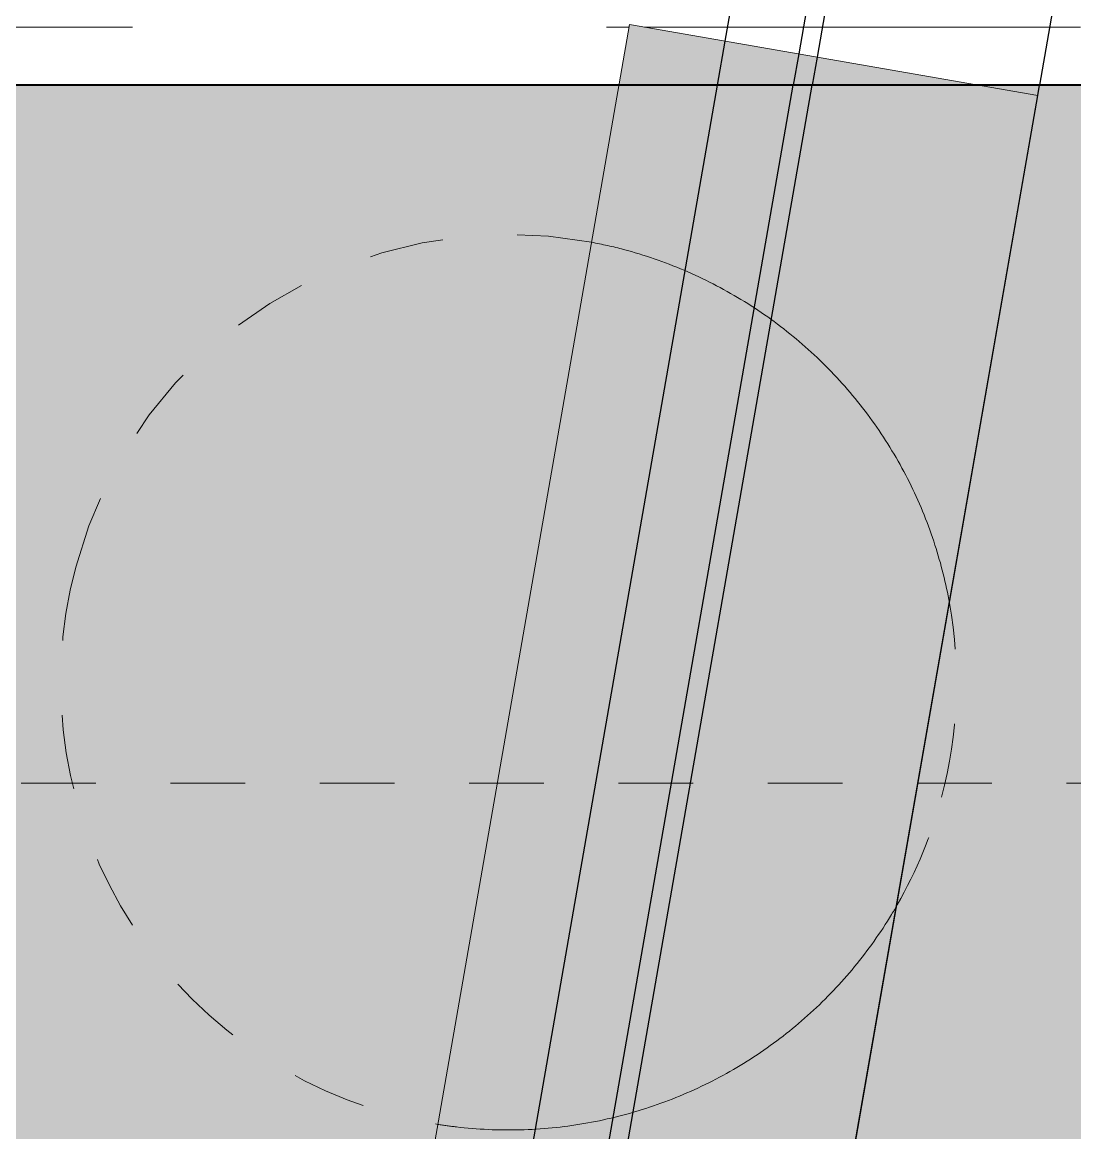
# Model space of a CAD drawing. Header units: metres. Extents: x -355 to -223, y 3 to 561.
# Drawn here: x -270.381 to -268.971, y 544.65 to 546.138 of the extents above; entities that cross this region are included whole.
import ezdxf

# ---------------------------------------------------------------- set-up
doc = ezdxf.new("R2010")
doc.units = ezdxf.units.M
doc.linetypes.add('JacobsDash', pattern=[0.0045, 0.003, -0.0015])
doc.linetypes.add('JacobsGridLine', pattern=[0.0145, 0.01, -0.001, 0.0025, -0.001])
for name, color, linetype, lineweight in [('A-DETL', 7, 'Continuous', 13), ('A-DETL-GENF', 7, 'Continuous', 9), ('S-BEAM', 7, 'Continuous', 40), ('S-FNDN-HDLN', 7, 'JacobsDash', 15), ('S-GRID', 7, 'Continuous', 9)]:
    doc.layers.add(name, color=color, linetype=linetype, lineweight=lineweight)

# ---------------------------------------------------------------- blocks, each defined once
blk = doc.blocks.new('T2DPAA-T2D-C3S-RW-M2D-100010_dwg-40802999-DRG-2873035 - CONSTRUCTION SEQUENCE STAGE A9')
at = {"color": 254, "lineweight": 25, "true_color": 0xe7e7e7}
for p, q in [((53.5803, -598.5649), (53.6401, -598.5597)), ((52.1169, -598.6929), (53.5803, -598.5649)), ((52.1428, -598.7911), (53.6063, -598.663)), ((53.6488, -598.6593), (53.6063, -598.663)), ((52.1493, -598.8156), (53.6128, -598.6875)), ((53.651, -598.6842), (53.6128, -598.6875)), ((52.2273, -599.1099), (53.6771, -598.9831))]:
    blk.add_line(p, q, dxfattribs=at)
at = {"color": 254, "lineweight": 25, "true_color": 0xd0d0d0}
blk.add_line((53.6771, -598.9831), (53.6911, -598.9818), dxfattribs=at)
at = {"color": 254, "lineweight": 25, "true_color": 0xd0d0d0, "flags": 128}
for points in [[(54.5501, -592.6044), (54.8079, -593.5706), (54.8714, -593.8088), (55.5793, -596.4626), (55.6383, -596.7926), (55.6413, -597.1278), (55.5882, -597.4589), (55.5723, -597.5193), (55.473, -597.7936), (55.3006, -598.1029), (55.0771, -598.3761), (54.8074, -598.607), (54.502, -598.7861), (54.2318, -598.8906), (54.1698, -598.9085), (53.8212, -598.9705), (53.6911, -598.9818)], [(53.6401, -598.5597), (53.7842, -598.5471), (54.0537, -598.4992)], [(54.0799, -598.5957), (53.7929, -598.6467), (53.6488, -598.6593)], [(54.0863, -598.6198), (53.7951, -598.6716), (53.651, -598.6842)]]:
    blk.add_lwpolyline(points, dxfattribs=at)
blk = doc.blocks.new('T2DPAA-T2D-PWC-RW-M2D-100010_RoadDesign_rvt-1-DRG-2873035 - CONSTRUCTION SEQUENCE STAGE A9')
at = {"color": 254, "lineweight": 25, "true_color": 0xd0d0d0, "rotation": 75.11694444444437}
blk.add_blockref('T2DPAA-T2D-C3S-RW-M2D-100010_dwg-40802999-DRG-2873035 - CONSTRUCTION SEQUENCE STAGE A9', (-1722.337, 648.0105), dxfattribs=at)

msp = doc.modelspace()

# ---------------------------------------------------------------- hatches: boundary and pattern name
at = {"layer": 'A-DETL-GENF'}
h = msp.add_hatch(dxfattribs=at)
h.set_pattern_fill('FP_7', color=256, style=0, pattern_type=2)
h.set_pattern_definition([(0, (-512.804, -694.024), (0.635, 0.635), [0.635, -0.635])])
h.paths.add_polyline_path([(-258.6145, 546.0535), (-250.2397, 546.0536), (-250.2285, 546.1178), (-249.8604, 546.0536), (-244.3991, 546.0535), (-244.4061, 549.0535), (-275.1807, 549.0535), (-275.1807, 546.0536), (-269.5818, 546.0536), (-269.5676, 546.1351), (-269.0999, 546.0536), (-258.6145, 546.0536)])
at = {"layer": 'A-DETL-GENF', "true_color": 0xf1f1f1, "transparency": 33554611}
h = msp.add_hatch(color=7, dxfattribs=at)
h.paths.add_polyline_path([(-275.7078, 507.6577), (-275.6952, 507.7298), (-276.1266, 507.7306), (-276.005, 507.7094)])
h.paths.add_polyline_path([(-269.5818, 546.0536), (-269.0999, 546.0536), (-269.5676, 546.1351), (-269.5818, 546.0536)])
h = msp.add_hatch(color=7, dxfattribs=at)
h.paths.add_polyline_path([(-275.6952, 507.7298), (-275.443, 509.1777), (-276.0062, 509.1782), (-276.2546, 507.7529), (-276.1266, 507.7306)])
h.paths.add_polyline_path([(-269.2706, 544.606), (-269.0208, 546.0398), (-269.0999, 546.0536), (-269.5818, 546.0536), (-269.8339, 544.6066), (-269.6661, 544.6064)])
at = {"layer": 'S-BEAM', "true_color": 0xc0c0c0}
h = msp.add_hatch(color=9, dxfattribs=at)
h.paths.add_polyline_path([(-275.1814, 544.6136), (-269.8326, 544.6136), (-269.5818, 546.0536), (-275.1814, 546.0536), (-275.1814, 544.8182)])
h.paths.add_polyline_path([(-269.2693, 544.6136), (-261.9828, 544.6136), (-261.9828, 546.0536), (-269.0999, 546.0536), (-269.0208, 546.0398), (-269.2336, 544.8182)])

# ---------------------------------------------------------------- linework, layer by layer
at = {"layer": 'A-DETL', "color": 252, "lineweight": 15, "true_color": 0x888888}
for p, q in [((-269.5676, 546.1351), (-276.2546, 507.7529)), ((-269.0208, 546.0398), (-269.5676, 546.1351)), ((-275.7078, 507.6577), (-269.0208, 546.0398))]:
    msp.add_line(p, q, dxfattribs=at)
at = {"layer": 'A-DETL', "lineweight": 15}
for p, q in [((-275.1807, 546.0535), (-269.5818, 546.0535)), ((-269.0991, 546.0535), (-250.2397, 546.0535))]:
    msp.add_line(p, q, dxfattribs=at)
at = {"layer": 'A-DETL', "color": 253, "lineweight": 15, "true_color": 0xa9a9a9}
msp.add_line((-269.5818, 546.0535), (-269.0991, 546.0535), dxfattribs=at)
at = {"layer": 'S-BEAM'}
for p, q in [((-269.5818, 546.0536), (-275.1814, 546.0536)), ((-261.9828, 546.0536), (-269.0999, 546.0536))]:
    msp.add_line(p, q, dxfattribs=at)
at = {"layer": 'S-BEAM', "color": 253, "true_color": 0xa9a9a9}
msp.add_line((-269.0999, 546.0536), (-269.5818, 546.0536), dxfattribs=at)
at = {"layer": 'S-FNDN-HDLN'}
for start, end in [(79.3308, 165.1169), (165.1169, 260.9004), (345.1169, 10.1907), (330.1819, 345.1169)]:
    msp.add_arc((-269.7295, 545.2536), 0.6, start, end, dxfattribs=at)
at = {"layer": 'S-FNDN-HDLN', "color": 253, "true_color": 0xa9a9a9}
for start, end in [(75.1169, 79.3308), (66.9351, 75.1169), (58.7533, 66.9351), (50.5715, 58.7533), (42.3897, 50.5715), (34.2079, 42.3897), (26.026, 34.2079), (17.8442, 26.026), (10.1907, 17.8442), (328.7533, 330.1819), (320.5715, 328.7533), (312.3897, 320.5715), (304.2079, 312.3897), (296.026, 304.2079), (287.8442, 296.026), (279.6624, 287.8442), (260.9004, 263.2988), (271.4806, 279.6624), (263.2988, 271.4806)]:
    msp.add_arc((-269.7295, 545.2536), 0.6, start, end, dxfattribs=at)
at = {"layer": 'S-GRID', "linetype": 'JacobsGridLine', "lineweight": 18}
msp.add_line((-277.7823, 545.1185), (-243.5515, 545.1185), dxfattribs=at)

# ---------------------------------------------------------------- block references
at = {"lineweight": 5}
msp.add_blockref('T2DPAA-T2D-PWC-RW-M2D-100010_RoadDesign_rvt-1-DRG-2873035 - CONSTRUCTION SEQUENCE STAGE A9', (860.641, 0), dxfattribs=at)

doc.saveas('drawing.dxf')
